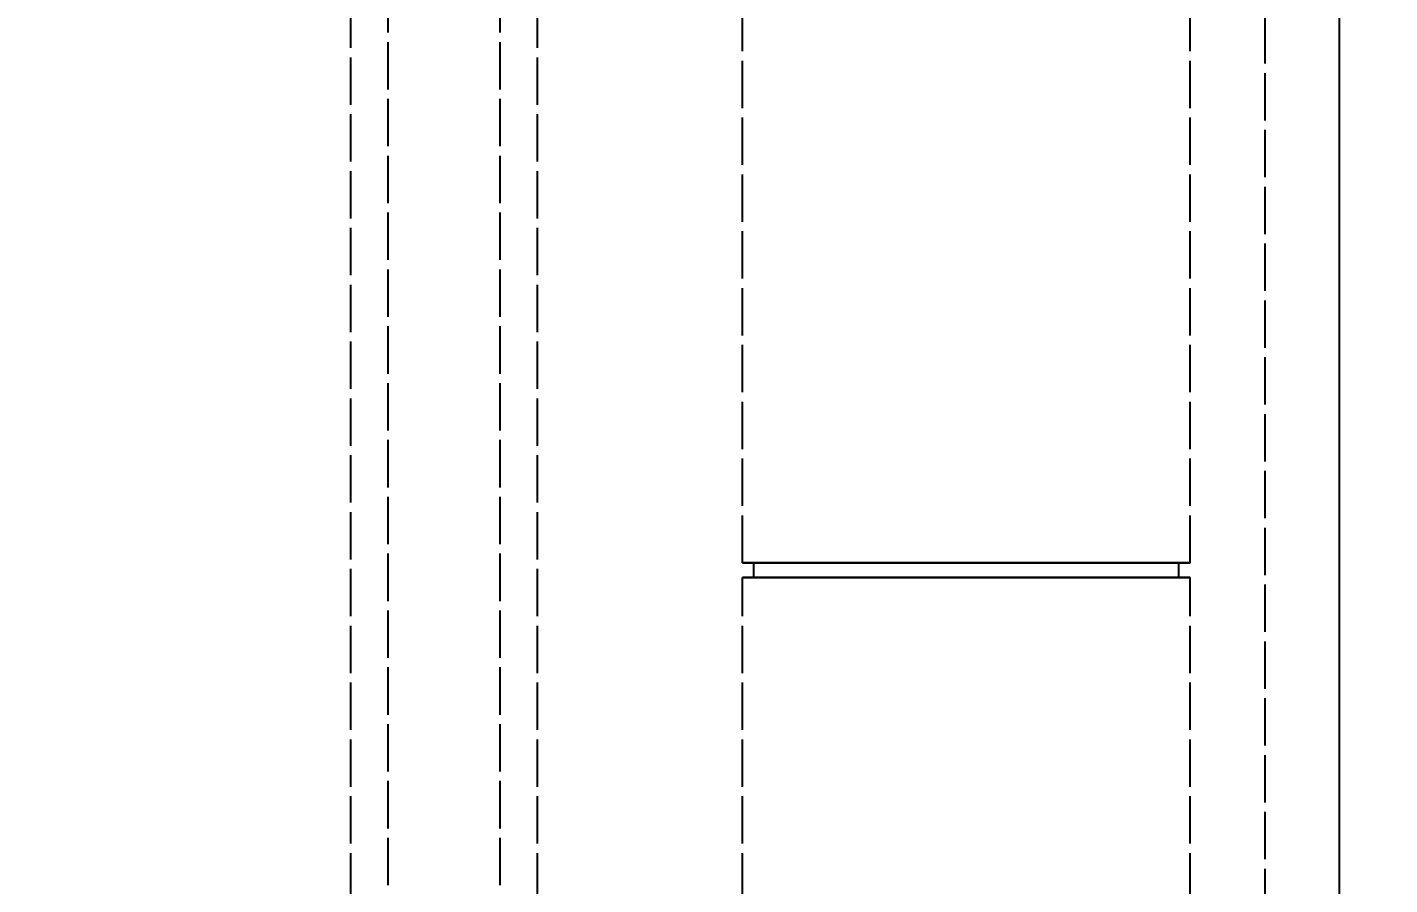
# Model space of a CAD drawing. Header units: millimetres. Extents: x -13 to 276, y -50 to 157.
# Drawn here: x 14.07 to 50.6, y 110.58 to 133.57 of the extents above; entities that cross this region are included whole.
import ezdxf

# ---------------------------------------------------------------- set-up
doc = ezdxf.new("R2010")
doc.units = ezdxf.units.MM
doc.linetypes.add('DASHED', pattern=[1.524, 1.27, -0.254])
for name, color, linetype in [('DIMS', 3, 'CONTINUOUS'), ('HIDDEN', 8, 'DASHED'), ('VISIBLE', 7, 'CONTINUOUS')]:
    doc.layers.add(name, color=color, linetype=linetype)
doc.styles.add('OpenSansCondensed-Light', font='OpenSansCondensed-Light.ttf')
doc.dimstyles.new('EZDXF', dxfattribs={"dimtxt": 0.25, "dimasz": 0.175, "dimexe": 0.375, "dimexo": 0.125, "dimgap": 0.1, "dimtad": 1, "dimlfac": 100, "dimzin": 12, "dimdsep": 46, "dimtxsty": 'OpenSansCondensed-Light', "dimblk": 'ARCHTICK', "dimcen": 2.5, "dimazin": 3, "dimtfac": 0.5, "dimtmove": 2, "dimatfit": 3})

# ---------------------------------------------------------------- blocks, each defined once
blk = doc.blocks.new('_ARCHTICK')
at = {"color": 0, "linetype": 'BYBLOCK', "const_width": 0.15}
blk.add_lwpolyline([(-0.5, -0.5), (0.5, 0.5)], dxfattribs=at)

msp = doc.modelspace()

# ---------------------------------------------------------------- linework, layer by layer
at = {"layer": 'HIDDEN'}
for points in [[(23.75, 93.8), (23.75, 150.51)], [(26.75, 93.8), (26.75, 150.51)], [(22.75, 101.01), (22.75, 144.51)], [(27.75, 101.01), (27.75, 144.51)], [(47.25, 143.01), (47.25, 104.01)], [(33.25, 119.21), (33.25, 136.01)], [(45.25, 119.21), (45.25, 136.01)], [(45.25, 119.21), (45.05952, 119.21), (44.86905, 119.21), (44.67857, 119.21), (44.4881, 119.21), (44.29762, 119.21), (44.10714, 119.21), (43.91667, 119.21), (43.72619, 119.21), (43.53571, 119.21), (43.34524, 119.21), (43.15476, 119.21), (42.96429, 119.21), (42.77381, 119.21), (42.58333, 119.21), (42.39286, 119.21), (42.20238, 119.21), (42.0119, 119.21), (41.82143, 119.21), (41.63095, 119.21), (41.44048, 119.21), (41.25, 119.21), (41.05952, 119.21), (40.86905, 119.21), (40.67857, 119.21), (40.4881, 119.21), (40.29762, 119.21), (40.10714, 119.21), (39.91667, 119.21), (39.72619, 119.21), (39.53571, 119.21), (39.34524, 119.21), (39.15476, 119.21), (38.96429, 119.21), (38.77381, 119.21), (38.58333, 119.21), (38.39286, 119.21), (38.20238, 119.21), (38.0119, 119.21), (37.82143, 119.21), (37.63095, 119.21), (37.44048, 119.21), (37.25, 119.21), (37.05952, 119.21), (36.86905, 119.21), (36.67857, 119.21), (36.4881, 119.21), (36.29762, 119.21), (36.10714, 119.21), (35.91667, 119.21), (35.72619, 119.21), (35.53571, 119.21), (35.34524, 119.21), (35.15476, 119.21), (34.96429, 119.21), (34.77381, 119.21), (34.58333, 119.21), (34.39286, 119.21), (34.20238, 119.21), (34.0119, 119.21), (33.82143, 119.21), (33.63095, 119.21), (33.44048, 119.21), (33.25, 119.21)], [(33.25, 119.21), (33.44048, 119.21), (33.63095, 119.21), (33.82143, 119.21), (34.0119, 119.21), (34.20238, 119.21), (34.39286, 119.21), (34.58333, 119.21), (34.77381, 119.21), (34.96429, 119.21), (35.15476, 119.21), (35.34524, 119.21), (35.53571, 119.21), (35.72619, 119.21), (35.91667, 119.21), (36.10714, 119.21), (36.29762, 119.21), (36.4881, 119.21), (36.67857, 119.21), (36.86905, 119.21), (37.05952, 119.21), (37.25, 119.21), (37.44048, 119.21), (37.63095, 119.21), (37.82143, 119.21), (38.0119, 119.21), (38.20238, 119.21), (38.39286, 119.21), (38.58333, 119.21), (38.77381, 119.21), (38.96429, 119.21), (39.15476, 119.21), (39.34524, 119.21), (39.53571, 119.21), (39.72619, 119.21), (39.91667, 119.21), (40.10714, 119.21), (40.29762, 119.21), (40.4881, 119.21), (40.67857, 119.21), (40.86905, 119.21), (41.05952, 119.21), (41.25, 119.21), (41.44048, 119.21), (41.63095, 119.21), (41.82143, 119.21), (42.0119, 119.21), (42.20238, 119.21), (42.39286, 119.21), (42.58333, 119.21), (42.77381, 119.21), (42.96429, 119.21), (43.15476, 119.21), (43.34524, 119.21), (43.53571, 119.21), (43.72619, 119.21), (43.91667, 119.21), (44.10714, 119.21), (44.29762, 119.21), (44.4881, 119.21), (44.67857, 119.21), (44.86905, 119.21), (45.05952, 119.21), (45.25, 119.21)], [(44.95, 119.21), (44.76905, 119.21), (44.5881, 119.21), (44.40714, 119.21), (44.22619, 119.21), (44.04524, 119.21), (43.86429, 119.21), (43.68333, 119.21), (43.50238, 119.21), (43.32143, 119.21), (43.14048, 119.21), (42.95952, 119.21), (42.77857, 119.21), (42.59762, 119.21), (42.41667, 119.21), (42.23571, 119.21), (42.05476, 119.21), (41.87381, 119.21), (41.69286, 119.21), (41.5119, 119.21), (41.33095, 119.21), (41.15, 119.21), (40.96905, 119.21), (40.7881, 119.21), (40.60714, 119.21), (40.42619, 119.21), (40.24524, 119.21), (40.06429, 119.21), (39.88333, 119.21), (39.70238, 119.21), (39.52143, 119.21), (39.34048, 119.21), (39.15952, 119.21), (38.97857, 119.21), (38.79762, 119.21), (38.61667, 119.21), (38.43571, 119.21), (38.25476, 119.21), (38.07381, 119.21), (37.89286, 119.21), (37.7119, 119.21), (37.53095, 119.21), (37.35, 119.21), (37.16905, 119.21), (36.9881, 119.21), (36.80714, 119.21), (36.62619, 119.21), (36.44524, 119.21), (36.26429, 119.21), (36.08333, 119.21), (35.90238, 119.21), (35.72143, 119.21), (35.54048, 119.21), (35.35952, 119.21), (35.17857, 119.21), (34.99762, 119.21), (34.81667, 119.21), (34.63571, 119.21), (34.45476, 119.21), (34.27381, 119.21), (34.09286, 119.21), (33.9119, 119.21), (33.73095, 119.21), (33.55, 119.21)], [(33.55, 119.21), (33.73095, 119.21), (33.9119, 119.21), (34.09286, 119.21), (34.27381, 119.21), (34.45476, 119.21), (34.63571, 119.21), (34.81667, 119.21), (34.99762, 119.21), (35.17857, 119.21), (35.35952, 119.21), (35.54048, 119.21), (35.72143, 119.21), (35.90238, 119.21), (36.08333, 119.21), (36.26429, 119.21), (36.44524, 119.21), (36.62619, 119.21), (36.80714, 119.21), (36.9881, 119.21), (37.16905, 119.21), (37.35, 119.21), (37.53095, 119.21), (37.7119, 119.21), (37.89286, 119.21), (38.07381, 119.21), (38.25476, 119.21), (38.43571, 119.21), (38.61667, 119.21), (38.79762, 119.21), (38.97857, 119.21), (39.15952, 119.21), (39.34048, 119.21), (39.52143, 119.21), (39.70238, 119.21), (39.88333, 119.21), (40.06429, 119.21), (40.24524, 119.21), (40.42619, 119.21), (40.60714, 119.21), (40.7881, 119.21), (40.96905, 119.21), (41.15, 119.21), (41.33095, 119.21), (41.5119, 119.21), (41.69286, 119.21), (41.87381, 119.21), (42.05476, 119.21), (42.23571, 119.21), (42.41667, 119.21), (42.59762, 119.21), (42.77857, 119.21), (42.95952, 119.21), (43.14048, 119.21), (43.32143, 119.21), (43.50238, 119.21), (43.68333, 119.21), (43.86429, 119.21), (44.04524, 119.21), (44.22619, 119.21), (44.40714, 119.21), (44.5881, 119.21), (44.76905, 119.21), (44.95, 119.21)], [(33.55, 118.81), (33.55, 119.21)], [(44.95, 118.81), (44.95, 119.21)], [(45.25, 118.81), (45.05952, 118.81), (44.86905, 118.81), (44.67857, 118.81), (44.4881, 118.81), (44.29762, 118.81), (44.10714, 118.81), (43.91667, 118.81), (43.72619, 118.81), (43.53571, 118.81), (43.34524, 118.81), (43.15476, 118.81), (42.96429, 118.81), (42.77381, 118.81), (42.58333, 118.81), (42.39286, 118.81), (42.20238, 118.81), (42.0119, 118.81), (41.82143, 118.81), (41.63095, 118.81), (41.44048, 118.81), (41.25, 118.81), (41.05952, 118.81), (40.86905, 118.81), (40.67857, 118.81), (40.4881, 118.81), (40.29762, 118.81), (40.10714, 118.81), (39.91667, 118.81), (39.72619, 118.81), (39.53571, 118.81), (39.34524, 118.81), (39.15476, 118.81), (38.96429, 118.81), (38.77381, 118.81), (38.58333, 118.81), (38.39286, 118.81), (38.20238, 118.81), (38.0119, 118.81), (37.82143, 118.81), (37.63095, 118.81), (37.44048, 118.81), (37.25, 118.81), (37.05952, 118.81), (36.86905, 118.81), (36.67857, 118.81), (36.4881, 118.81), (36.29762, 118.81), (36.10714, 118.81), (35.91667, 118.81), (35.72619, 118.81), (35.53571, 118.81), (35.34524, 118.81), (35.15476, 118.81), (34.96429, 118.81), (34.77381, 118.81), (34.58333, 118.81), (34.39286, 118.81), (34.20238, 118.81), (34.0119, 118.81), (33.82143, 118.81), (33.63095, 118.81), (33.44048, 118.81), (33.25, 118.81)], [(33.25, 118.81), (33.44048, 118.81), (33.63095, 118.81), (33.82143, 118.81), (34.0119, 118.81), (34.20238, 118.81), (34.39286, 118.81), (34.58333, 118.81), (34.77381, 118.81), (34.96429, 118.81), (35.15476, 118.81), (35.34524, 118.81), (35.53571, 118.81), (35.72619, 118.81), (35.91667, 118.81), (36.10714, 118.81), (36.29762, 118.81), (36.4881, 118.81), (36.67857, 118.81), (36.86905, 118.81), (37.05952, 118.81), (37.25, 118.81), (37.44048, 118.81), (37.63095, 118.81), (37.82143, 118.81), (38.0119, 118.81), (38.20238, 118.81), (38.39286, 118.81), (38.58333, 118.81), (38.77381, 118.81), (38.96429, 118.81), (39.15476, 118.81), (39.34524, 118.81), (39.53571, 118.81), (39.72619, 118.81), (39.91667, 118.81), (40.10714, 118.81), (40.29762, 118.81), (40.4881, 118.81), (40.67857, 118.81), (40.86905, 118.81), (41.05952, 118.81), (41.25, 118.81), (41.44048, 118.81), (41.63095, 118.81), (41.82143, 118.81), (42.0119, 118.81), (42.20238, 118.81), (42.39286, 118.81), (42.58333, 118.81), (42.77381, 118.81), (42.96429, 118.81), (43.15476, 118.81), (43.34524, 118.81), (43.53571, 118.81), (43.72619, 118.81), (43.91667, 118.81), (44.10714, 118.81), (44.29762, 118.81), (44.4881, 118.81), (44.67857, 118.81), (44.86905, 118.81), (45.05952, 118.81), (45.25, 118.81)], [(33.25, 101.01), (33.25, 118.81)], [(44.95, 118.81), (44.76905, 118.81), (44.5881, 118.81), (44.40714, 118.81), (44.22619, 118.81), (44.04524, 118.81), (43.86429, 118.81), (43.68333, 118.81), (43.50238, 118.81), (43.32143, 118.81), (43.14048, 118.81), (42.95952, 118.81), (42.77857, 118.81), (42.59762, 118.81), (42.41667, 118.81), (42.23571, 118.81), (42.05476, 118.81), (41.87381, 118.81), (41.69286, 118.81), (41.5119, 118.81), (41.33095, 118.81), (41.15, 118.81), (40.96905, 118.81), (40.7881, 118.81), (40.60714, 118.81), (40.42619, 118.81), (40.24524, 118.81), (40.06429, 118.81), (39.88333, 118.81), (39.70238, 118.81), (39.52143, 118.81), (39.34048, 118.81), (39.15952, 118.81), (38.97857, 118.81), (38.79762, 118.81), (38.61667, 118.81), (38.43571, 118.81), (38.25476, 118.81), (38.07381, 118.81), (37.89286, 118.81), (37.7119, 118.81), (37.53095, 118.81), (37.35, 118.81), (37.16905, 118.81), (36.9881, 118.81), (36.80714, 118.81), (36.62619, 118.81), (36.44524, 118.81), (36.26429, 118.81), (36.08333, 118.81), (35.90238, 118.81), (35.72143, 118.81), (35.54048, 118.81), (35.35952, 118.81), (35.17857, 118.81), (34.99762, 118.81), (34.81667, 118.81), (34.63571, 118.81), (34.45476, 118.81), (34.27381, 118.81), (34.09286, 118.81), (33.9119, 118.81), (33.73095, 118.81), (33.55, 118.81)], [(33.55, 118.81), (33.73095, 118.81), (33.9119, 118.81), (34.09286, 118.81), (34.27381, 118.81), (34.45476, 118.81), (34.63571, 118.81), (34.81667, 118.81), (34.99762, 118.81), (35.17857, 118.81), (35.35952, 118.81), (35.54048, 118.81), (35.72143, 118.81), (35.90238, 118.81), (36.08333, 118.81), (36.26429, 118.81), (36.44524, 118.81), (36.62619, 118.81), (36.80714, 118.81), (36.9881, 118.81), (37.16905, 118.81), (37.35, 118.81), (37.53095, 118.81), (37.7119, 118.81), (37.89286, 118.81), (38.07381, 118.81), (38.25476, 118.81), (38.43571, 118.81), (38.61667, 118.81), (38.79762, 118.81), (38.97857, 118.81), (39.15952, 118.81), (39.34048, 118.81), (39.52143, 118.81), (39.70238, 118.81), (39.88333, 118.81), (40.06429, 118.81), (40.24524, 118.81), (40.42619, 118.81), (40.60714, 118.81), (40.7881, 118.81), (40.96905, 118.81), (41.15, 118.81), (41.33095, 118.81), (41.5119, 118.81), (41.69286, 118.81), (41.87381, 118.81), (42.05476, 118.81), (42.23571, 118.81), (42.41667, 118.81), (42.59762, 118.81), (42.77857, 118.81), (42.95952, 118.81), (43.14048, 118.81), (43.32143, 118.81), (43.50238, 118.81), (43.68333, 118.81), (43.86429, 118.81), (44.04524, 118.81), (44.22619, 118.81), (44.40714, 118.81), (44.5881, 118.81), (44.76905, 118.81), (44.95, 118.81)], [(45.25, 101.01), (45.25, 118.81)]]:
    msp.add_lwpolyline(points, dxfattribs=at)
at = {"layer": 'VISIBLE'}
msp.add_lwpolyline([(49.25, 104.01), (49.25, 144.51)], dxfattribs=at)

# ---------------------------------------------------------------- dimensions: what is measured, and where the dimension line sits
at = {"layer": 'DIMS'}
for base, p1, p2 in [((-11.25, 99.01), (14.09, 99.01), (14.09, 156.01)), ((54.75, 99.01), (49.75, 99.01), (49.75, 144.51)), ((61.75, 99.01), (49.75, 99.01), (49.75, 142.51))]:
    msp.add_linear_dim(base=base, p1=p1, p2=p2, angle=90, dimstyle='EZDXF', override={"dimtxt": 1.6, "dimasz": 1, "dimexe": 0.6, "dimexo": 0.5, "dimdec": 2}, dxfattribs=at).render()

doc.saveas('drawing.dxf')
